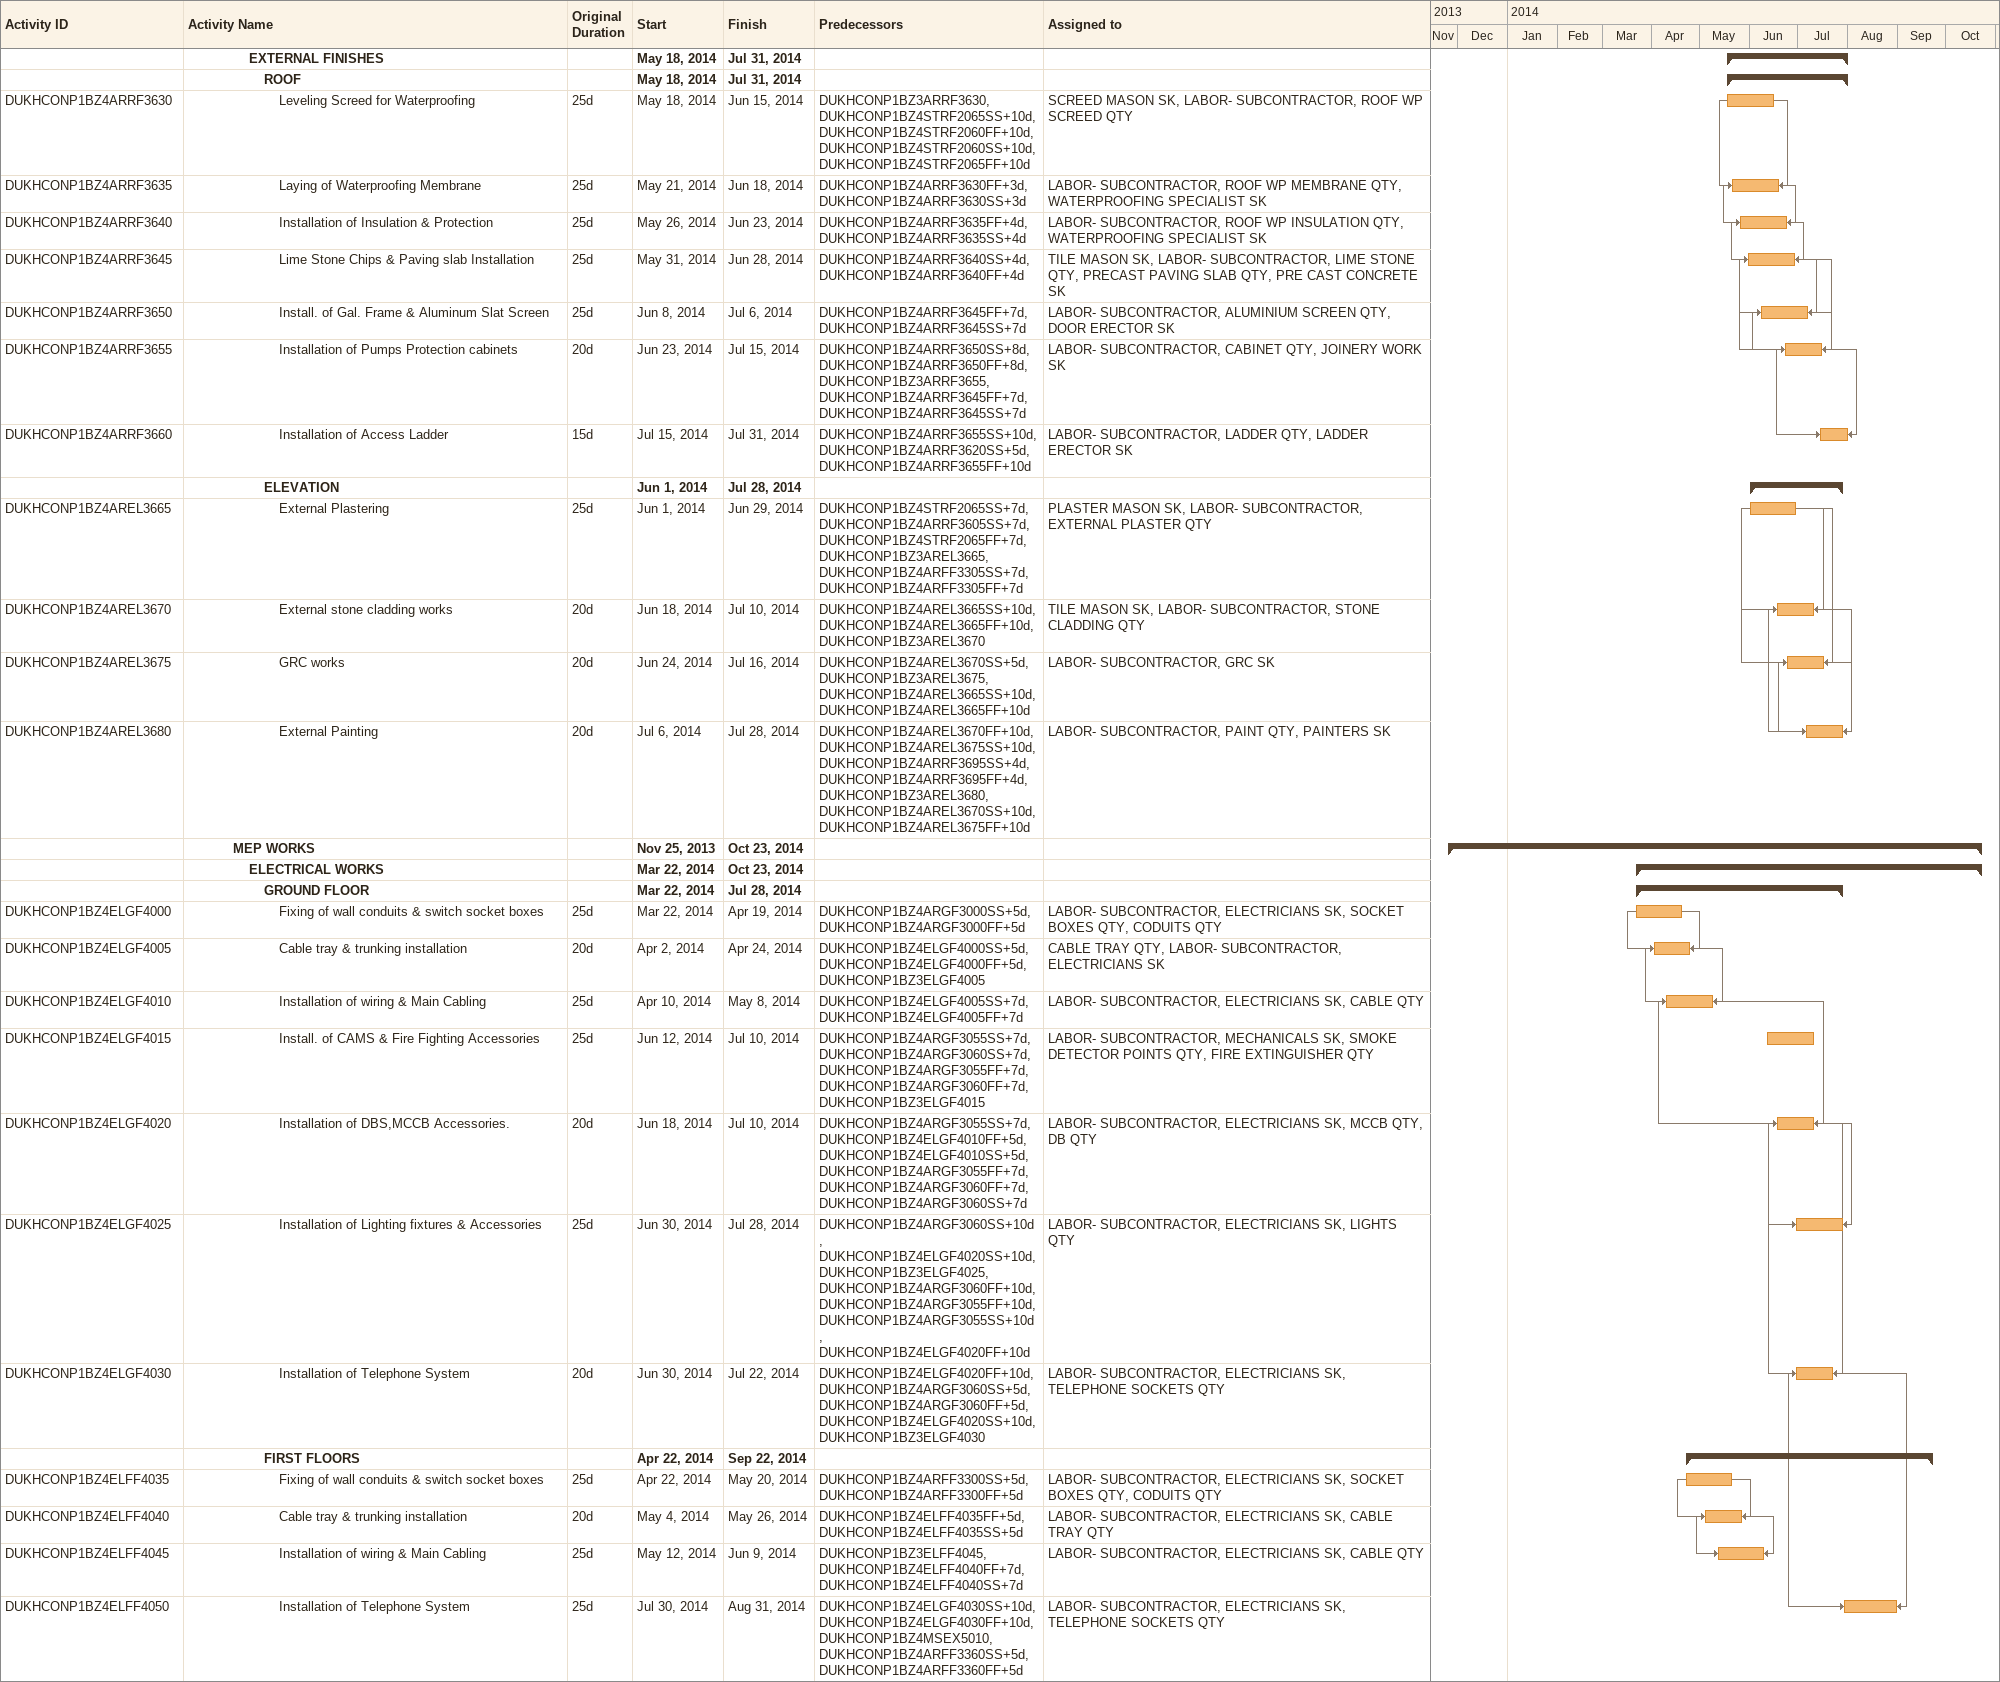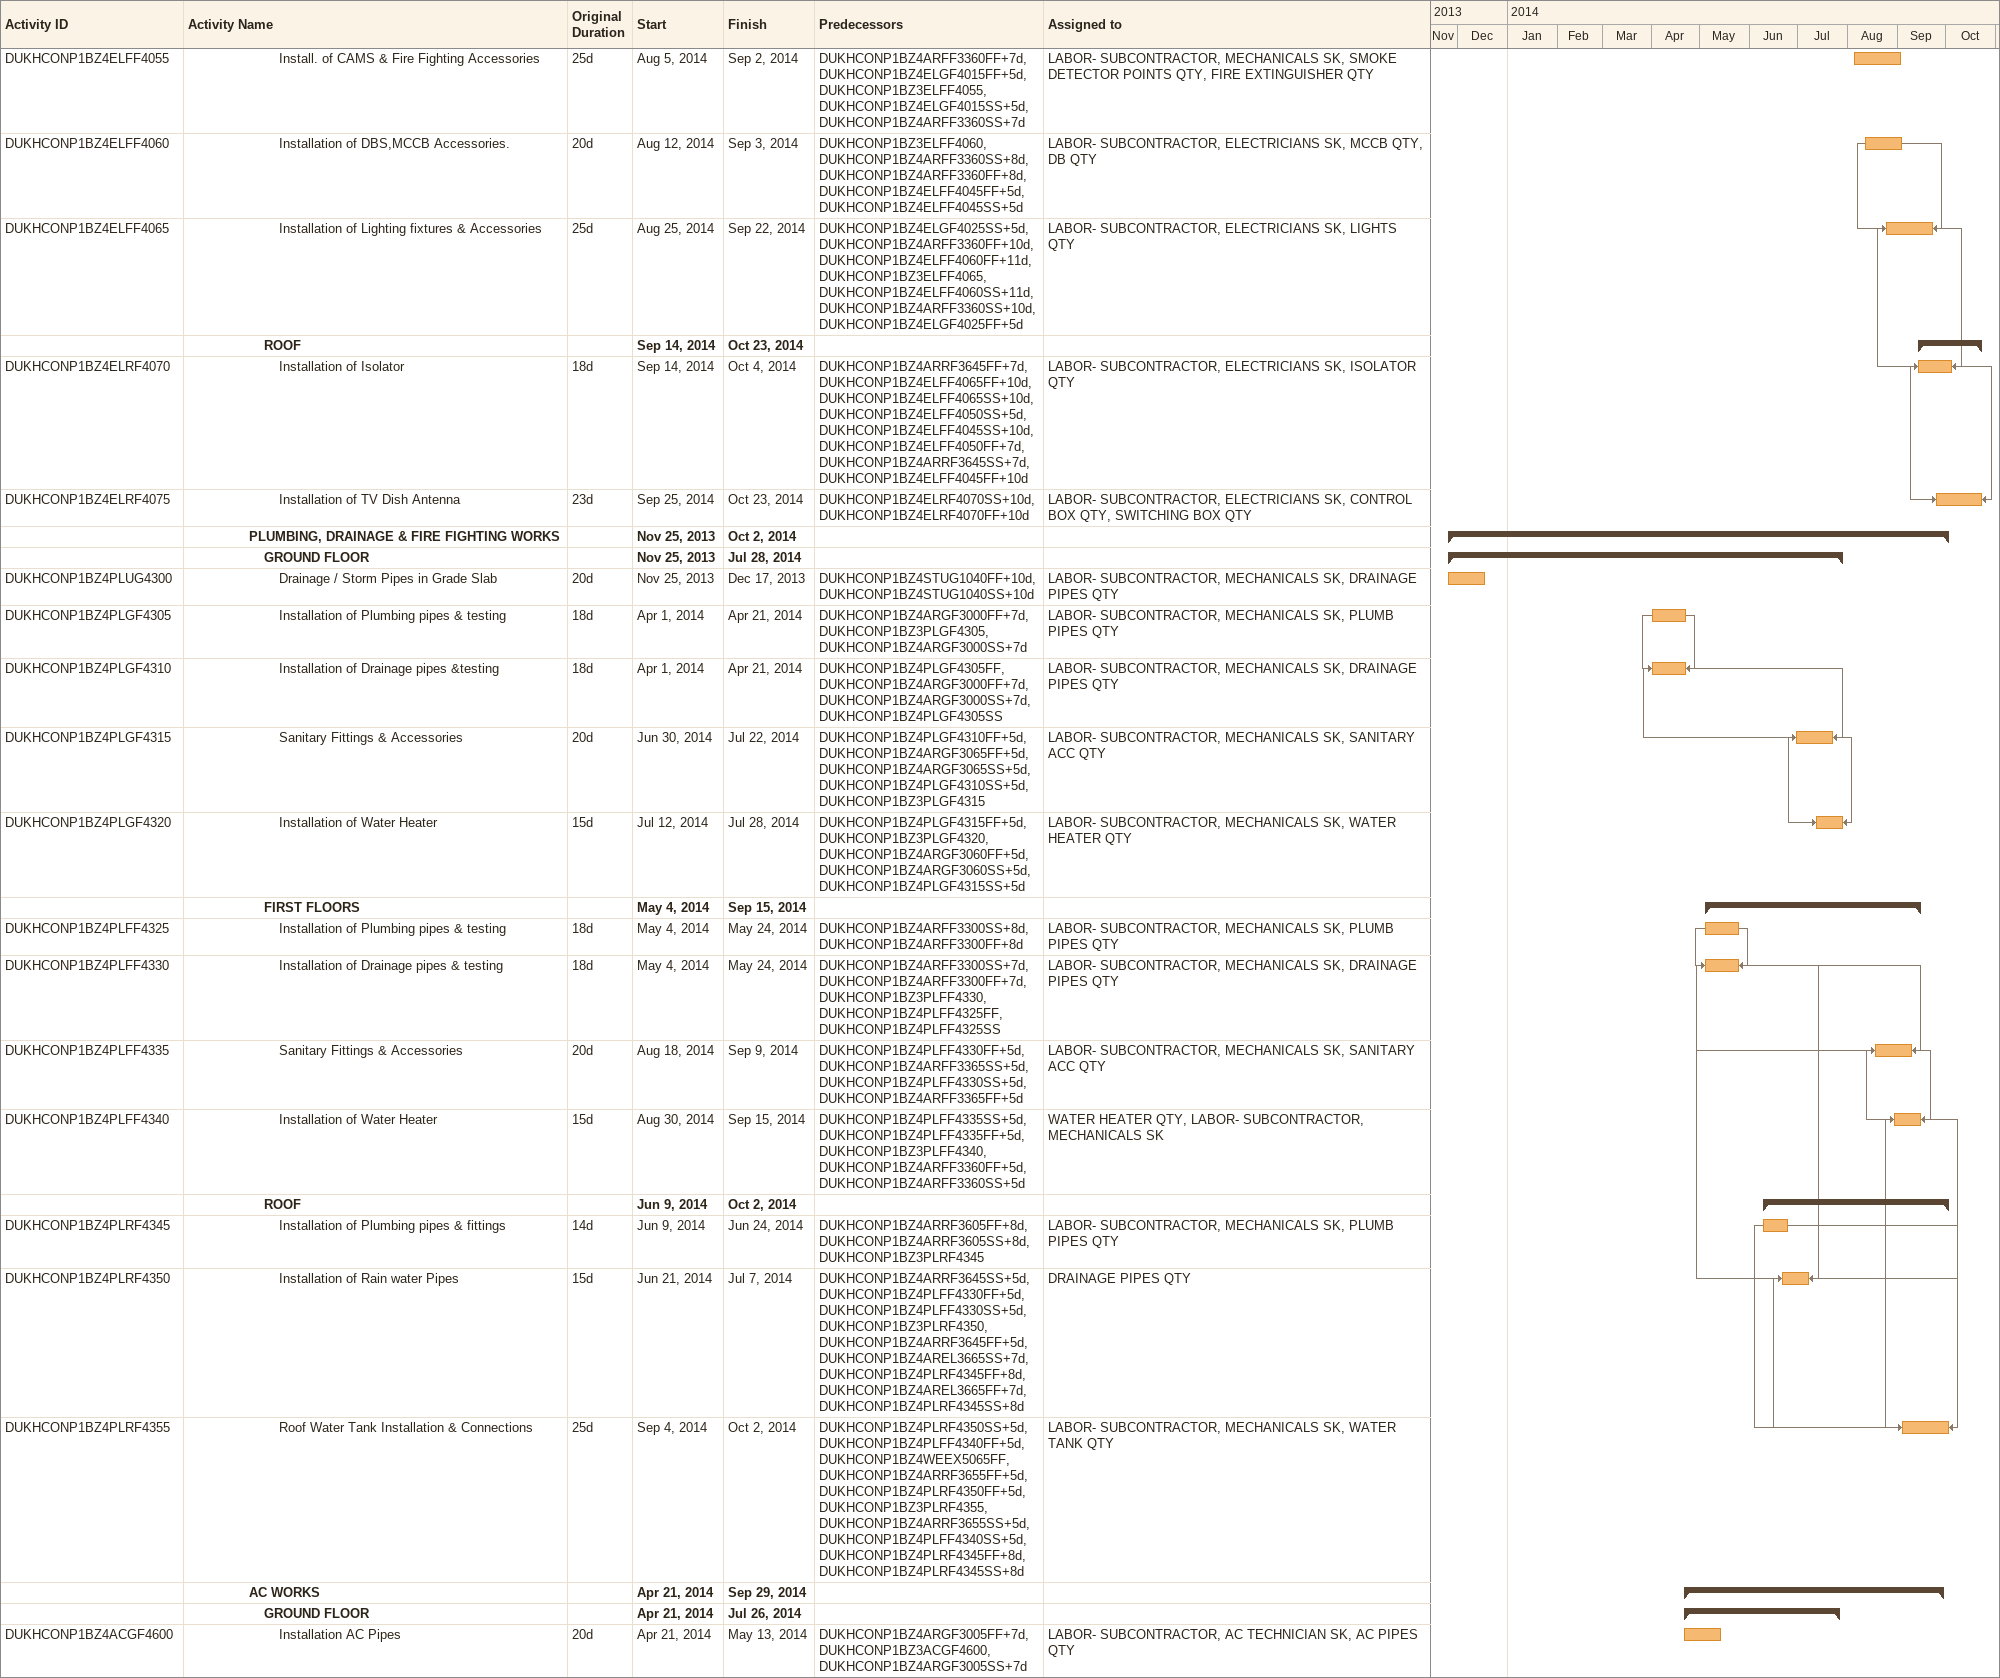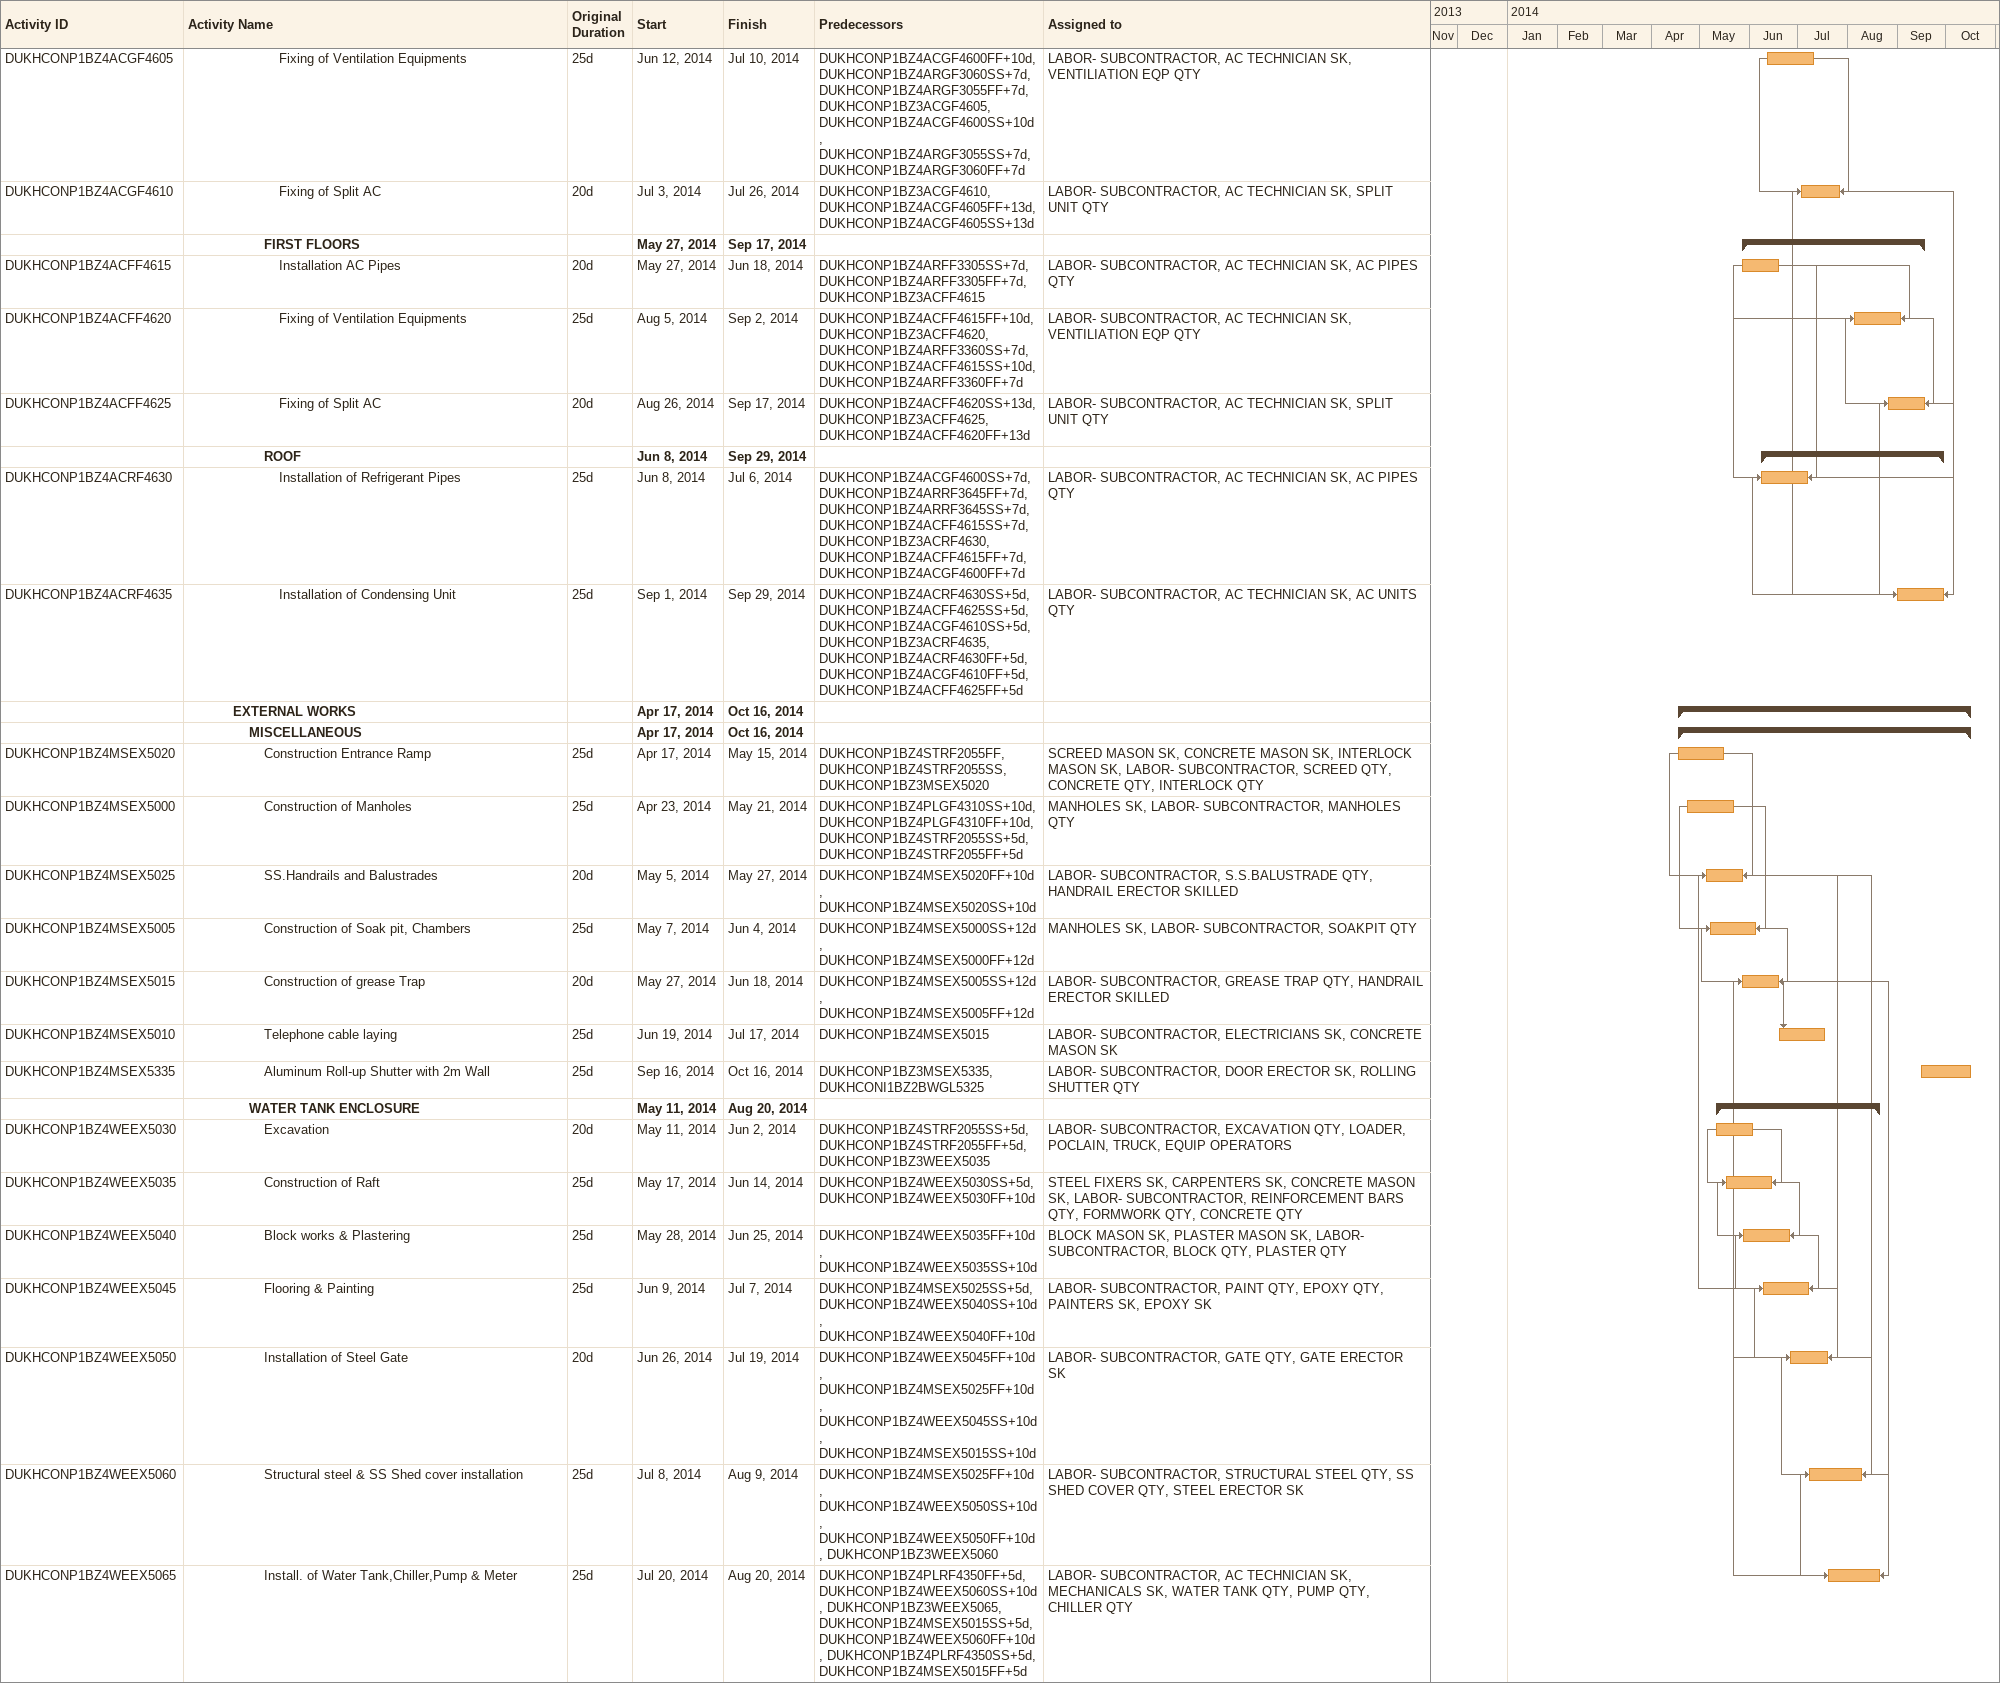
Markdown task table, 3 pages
| ID | Level | Task | Original duration | Start | Finish | Predecessors | Resources |
|---|---|---|---|---|---|---|---|
|  | 5 | **EXTERNAL FINISHES** |  | 2014-05-18 | 2014-07-31 |  |  |
|  | 6 | **ROOF** |  | 2014-05-18 | 2014-07-31 |  |  |
| DUKHCONP1BZ4ARRF3630 | 7 | Leveling Screed for Waterproofing | 25d | 2014-05-18 | 2014-06-15 | DUKHCONP1BZ3ARRF3630, DUKHCONP1BZ4STRF2065SS+10d, DUKHCONP1BZ4STRF2060FF+10d, DUKHCONP1BZ4STRF2060SS+10d, DUKHCONP1BZ4STRF2065FF+10d | SCREED MASON SK, LABOR- SUBCONTRACTOR, ROOF WP SCREED QTY |
| DUKHCONP1BZ4ARRF3635 | 7 | Laying of Waterproofing Membrane | 25d | 2014-05-21 | 2014-06-18 | DUKHCONP1BZ4ARRF3630FF+3d, DUKHCONP1BZ4ARRF3630SS+3d | LABOR- SUBCONTRACTOR, ROOF WP MEMBRANE QTY, WATERPROOFING SPECIALIST SK |
| DUKHCONP1BZ4ARRF3640 | 7 | Installation of Insulation & Protection | 25d | 2014-05-26 | 2014-06-23 | DUKHCONP1BZ4ARRF3635FF+4d, DUKHCONP1BZ4ARRF3635SS+4d | LABOR- SUBCONTRACTOR, ROOF WP INSULATION QTY, WATERPROOFING SPECIALIST SK |
| DUKHCONP1BZ4ARRF3645 | 7 | Lime Stone Chips & Paving slab Installation | 25d | 2014-05-31 | 2014-06-28 | DUKHCONP1BZ4ARRF3640SS+4d, DUKHCONP1BZ4ARRF3640FF+4d | TILE MASON SK, LABOR- SUBCONTRACTOR, LIME STONE QTY, PRECAST PAVING SLAB QTY, PRE CAST CONCRETE SK |
| DUKHCONP1BZ4ARRF3650 | 7 | Install. of Gal. Frame & Aluminum Slat Screen | 25d | 2014-06-08 | 2014-07-06 | DUKHCONP1BZ4ARRF3645FF+7d, DUKHCONP1BZ4ARRF3645SS+7d | LABOR- SUBCONTRACTOR, ALUMINIUM SCREEN QTY, DOOR ERECTOR SK |
| DUKHCONP1BZ4ARRF3655 | 7 | Installation of Pumps Protection cabinets | 20d | 2014-06-23 | 2014-07-15 | DUKHCONP1BZ4ARRF3650SS+8d, DUKHCONP1BZ4ARRF3650FF+8d, DUKHCONP1BZ3ARRF3655, DUKHCONP1BZ4ARRF3645FF+7d, DUKHCONP1BZ4ARRF3645SS+7d | LABOR- SUBCONTRACTOR, CABINET QTY, JOINERY WORK SK |
| DUKHCONP1BZ4ARRF3660 | 7 | Installation of Access Ladder | 15d | 2014-07-15 | 2014-07-31 | DUKHCONP1BZ4ARRF3655SS+10d, DUKHCONP1BZ4ARRF3620SS+5d, DUKHCONP1BZ4ARRF3655FF+10d | LABOR- SUBCONTRACTOR, LADDER QTY, LADDER ERECTOR SK |
|  | 6 | **ELEVATION** |  | 2014-06-01 | 2014-07-28 |  |  |
| DUKHCONP1BZ4AREL3665 | 7 | External Plastering | 25d | 2014-06-01 | 2014-06-29 | DUKHCONP1BZ4STRF2065SS+7d, DUKHCONP1BZ4ARRF3605SS+7d, DUKHCONP1BZ4STRF2065FF+7d, DUKHCONP1BZ3AREL3665, DUKHCONP1BZ4ARFF3305SS+7d, DUKHCONP1BZ4ARFF3305FF+7d | PLASTER MASON SK, LABOR- SUBCONTRACTOR, EXTERNAL PLASTER QTY |
| DUKHCONP1BZ4AREL3670 | 7 | External stone cladding works | 20d | 2014-06-18 | 2014-07-10 | DUKHCONP1BZ4AREL3665SS+10d, DUKHCONP1BZ4AREL3665FF+10d, DUKHCONP1BZ3AREL3670 | TILE MASON SK, LABOR- SUBCONTRACTOR, STONE CLADDING QTY |
| DUKHCONP1BZ4AREL3675 | 7 | GRC works | 20d | 2014-06-24 | 2014-07-16 | DUKHCONP1BZ4AREL3670SS+5d, DUKHCONP1BZ3AREL3675, DUKHCONP1BZ4AREL3665SS+10d, DUKHCONP1BZ4AREL3665FF+10d | LABOR- SUBCONTRACTOR, GRC SK |
| DUKHCONP1BZ4AREL3680 | 7 | External Painting | 20d | 2014-07-06 | 2014-07-28 | DUKHCONP1BZ4AREL3670FF+10d, DUKHCONP1BZ4AREL3675SS+10d, DUKHCONP1BZ4ARRF3695SS+4d, DUKHCONP1BZ4ARRF3695FF+4d, DUKHCONP1BZ3AREL3680, DUKHCONP1BZ4AREL3670SS+10d, DUKHCONP1BZ4AREL3675FF+10d | LABOR- SUBCONTRACTOR, PAINT QTY, PAINTERS SK |
|  | 4 | **MEP WORKS** |  | 2013-11-25 | 2014-10-23 |  |  |
|  | 5 | **ELECTRICAL WORKS** |  | 2014-03-22 | 2014-10-23 |  |  |
|  | 6 | **GROUND FLOOR** |  | 2014-03-22 | 2014-07-28 |  |  |
| DUKHCONP1BZ4ELGF4000 | 7 | Fixing of wall conduits & switch socket boxes | 25d | 2014-03-22 | 2014-04-19 | DUKHCONP1BZ4ARGF3000SS+5d, DUKHCONP1BZ4ARGF3000FF+5d | LABOR- SUBCONTRACTOR, ELECTRICIANS SK, SOCKET BOXES QTY, CODUITS QTY |
| DUKHCONP1BZ4ELGF4005 | 7 | Cable tray & trunking installation | 20d | 2014-04-02 | 2014-04-24 | DUKHCONP1BZ4ELGF4000SS+5d, DUKHCONP1BZ4ELGF4000FF+5d, DUKHCONP1BZ3ELGF4005 | CABLE TRAY QTY, LABOR- SUBCONTRACTOR, ELECTRICIANS SK |
| DUKHCONP1BZ4ELGF4010 | 7 | Installation of wiring & Main Cabling | 25d | 2014-04-10 | 2014-05-08 | DUKHCONP1BZ4ELGF4005SS+7d, DUKHCONP1BZ4ELGF4005FF+7d | LABOR- SUBCONTRACTOR, ELECTRICIANS SK, CABLE QTY |
| DUKHCONP1BZ4ELGF4015 | 7 | Install. of CAMS & Fire Fighting Accessories | 25d | 2014-06-12 | 2014-07-10 | DUKHCONP1BZ4ARGF3055SS+7d, DUKHCONP1BZ4ARGF3060SS+7d, DUKHCONP1BZ4ARGF3055FF+7d, DUKHCONP1BZ4ARGF3060FF+7d, DUKHCONP1BZ3ELGF4015 | LABOR- SUBCONTRACTOR, MECHANICALS SK, SMOKE DETECTOR POINTS QTY, FIRE EXTINGUISHER QTY |
| DUKHCONP1BZ4ELGF4020 | 7 | Installation of DBS,MCCB Accessories. | 20d | 2014-06-18 | 2014-07-10 | DUKHCONP1BZ4ARGF3055SS+7d, DUKHCONP1BZ4ELGF4010FF+5d, DUKHCONP1BZ4ELGF4010SS+5d, DUKHCONP1BZ4ARGF3055FF+7d, DUKHCONP1BZ4ARGF3060FF+7d, DUKHCONP1BZ4ARGF3060SS+7d | LABOR- SUBCONTRACTOR, ELECTRICIANS SK, MCCB QTY, DB QTY |
| DUKHCONP1BZ4ELGF4025 | 7 | Installation of Lighting fixtures & Accessories | 25d | 2014-06-30 | 2014-07-28 | DUKHCONP1BZ4ARGF3060SS+10d, DUKHCONP1BZ4ELGF4020SS+10d, DUKHCONP1BZ3ELGF4025, DUKHCONP1BZ4ARGF3060FF+10d, DUKHCONP1BZ4ARGF3055FF+10d, DUKHCONP1BZ4ARGF3055SS+10d, DUKHCONP1BZ4ELGF4020FF+10d | LABOR- SUBCONTRACTOR, ELECTRICIANS SK, LIGHTS QTY |
| DUKHCONP1BZ4ELGF4030 | 7 | Installation of Telephone System | 20d | 2014-06-30 | 2014-07-22 | DUKHCONP1BZ4ELGF4020FF+10d, DUKHCONP1BZ4ARGF3060SS+5d, DUKHCONP1BZ4ARGF3060FF+5d, DUKHCONP1BZ4ELGF4020SS+10d, DUKHCONP1BZ3ELGF4030 | LABOR- SUBCONTRACTOR, ELECTRICIANS SK, TELEPHONE SOCKETS QTY |
|  | 6 | **FIRST FLOORS** |  | 2014-04-22 | 2014-09-22 |  |  |
| DUKHCONP1BZ4ELFF4035 | 7 | Fixing of wall conduits & switch socket boxes | 25d | 2014-04-22 | 2014-05-20 | DUKHCONP1BZ4ARFF3300SS+5d, DUKHCONP1BZ4ARFF3300FF+5d | LABOR- SUBCONTRACTOR, ELECTRICIANS SK, SOCKET BOXES QTY, CODUITS QTY |
| DUKHCONP1BZ4ELFF4040 | 7 | Cable tray & trunking installation | 20d | 2014-05-04 | 2014-05-26 | DUKHCONP1BZ4ELFF4035FF+5d, DUKHCONP1BZ4ELFF4035SS+5d | LABOR- SUBCONTRACTOR, ELECTRICIANS SK, CABLE TRAY QTY |
| DUKHCONP1BZ4ELFF4045 | 7 | Installation of wiring & Main Cabling | 25d | 2014-05-12 | 2014-06-09 | DUKHCONP1BZ3ELFF4045, DUKHCONP1BZ4ELFF4040FF+7d, DUKHCONP1BZ4ELFF4040SS+7d | LABOR- SUBCONTRACTOR, ELECTRICIANS SK, CABLE QTY |
| DUKHCONP1BZ4ELFF4050 | 7 | Installation of Telephone System | 25d | 2014-07-30 | 2014-08-31 | DUKHCONP1BZ4ELGF4030SS+10d, DUKHCONP1BZ4ELGF4030FF+10d, DUKHCONP1BZ4MSEX5010, DUKHCONP1BZ4ARFF3360SS+5d, DUKHCONP1BZ4ARFF3360FF+5d | LABOR- SUBCONTRACTOR, ELECTRICIANS SK, TELEPHONE SOCKETS QTY |
| DUKHCONP1BZ4ELFF4055 | 7 | Install. of CAMS & Fire Fighting Accessories | 25d | 2014-08-05 | 2014-09-02 | DUKHCONP1BZ4ARFF3360FF+7d, DUKHCONP1BZ4ELGF4015FF+5d, DUKHCONP1BZ3ELFF4055, DUKHCONP1BZ4ELGF4015SS+5d, DUKHCONP1BZ4ARFF3360SS+7d | LABOR- SUBCONTRACTOR, MECHANICALS SK, SMOKE DETECTOR POINTS QTY, FIRE EXTINGUISHER QTY |
| DUKHCONP1BZ4ELFF4060 | 7 | Installation of DBS,MCCB Accessories. | 20d | 2014-08-12 | 2014-09-03 | DUKHCONP1BZ3ELFF4060, DUKHCONP1BZ4ARFF3360SS+8d, DUKHCONP1BZ4ARFF3360FF+8d, DUKHCONP1BZ4ELFF4045FF+5d, DUKHCONP1BZ4ELFF4045SS+5d | LABOR- SUBCONTRACTOR, ELECTRICIANS SK, MCCB QTY, DB QTY |
| DUKHCONP1BZ4ELFF4065 | 7 | Installation of Lighting fixtures & Accessories | 25d | 2014-08-25 | 2014-09-22 | DUKHCONP1BZ4ELGF4025SS+5d, DUKHCONP1BZ4ARFF3360FF+10d, DUKHCONP1BZ4ELFF4060FF+11d, DUKHCONP1BZ3ELFF4065, DUKHCONP1BZ4ELFF4060SS+11d, DUKHCONP1BZ4ARFF3360SS+10d, DUKHCONP1BZ4ELGF4025FF+5d | LABOR- SUBCONTRACTOR, ELECTRICIANS SK, LIGHTS QTY |
|  | 6 | **ROOF** |  | 2014-09-14 | 2014-10-23 |  |  |
| DUKHCONP1BZ4ELRF4070 | 7 | Installation of Isolator | 18d | 2014-09-14 | 2014-10-04 | DUKHCONP1BZ4ARRF3645FF+7d, DUKHCONP1BZ4ELFF4065FF+10d, DUKHCONP1BZ4ELFF4065SS+10d, DUKHCONP1BZ4ELFF4050SS+5d, DUKHCONP1BZ4ELFF4045SS+10d, DUKHCONP1BZ4ELFF4050FF+7d, DUKHCONP1BZ4ARRF3645SS+7d, DUKHCONP1BZ4ELFF4045FF+10d | LABOR- SUBCONTRACTOR, ELECTRICIANS SK, ISOLATOR QTY |
| DUKHCONP1BZ4ELRF4075 | 7 | Installation of TV Dish Antenna | 23d | 2014-09-25 | 2014-10-23 | DUKHCONP1BZ4ELRF4070SS+10d, DUKHCONP1BZ4ELRF4070FF+10d | LABOR- SUBCONTRACTOR, ELECTRICIANS SK, CONTROL BOX QTY, SWITCHING BOX QTY |
|  | 5 | **PLUMBING, DRAINAGE & FIRE FIGHTING WORKS** |  | 2013-11-25 | 2014-10-02 |  |  |
|  | 6 | **GROUND FLOOR** |  | 2013-11-25 | 2014-07-28 |  |  |
| DUKHCONP1BZ4PLUG4300 | 7 | Drainage / Storm Pipes in Grade Slab | 20d | 2013-11-25 | 2013-12-17 | DUKHCONP1BZ4STUG1040FF+10d, DUKHCONP1BZ4STUG1040SS+10d | LABOR- SUBCONTRACTOR, MECHANICALS SK, DRAINAGE PIPES QTY |
| DUKHCONP1BZ4PLGF4305 | 7 | Installation of Plumbing pipes & testing | 18d | 2014-04-01 | 2014-04-21 | DUKHCONP1BZ4ARGF3000FF+7d, DUKHCONP1BZ3PLGF4305, DUKHCONP1BZ4ARGF3000SS+7d | LABOR- SUBCONTRACTOR, MECHANICALS SK, PLUMB PIPES QTY |
| DUKHCONP1BZ4PLGF4310 | 7 | Installation of Drainage pipes &testing | 18d | 2014-04-01 | 2014-04-21 | DUKHCONP1BZ4PLGF4305FF, DUKHCONP1BZ4ARGF3000FF+7d, DUKHCONP1BZ4ARGF3000SS+7d, DUKHCONP1BZ4PLGF4305SS | LABOR- SUBCONTRACTOR, MECHANICALS SK, DRAINAGE PIPES QTY |
| DUKHCONP1BZ4PLGF4315 | 7 | Sanitary Fittings & Accessories | 20d | 2014-06-30 | 2014-07-22 | DUKHCONP1BZ4PLGF4310FF+5d, DUKHCONP1BZ4ARGF3065FF+5d, DUKHCONP1BZ4ARGF3065SS+5d, DUKHCONP1BZ4PLGF4310SS+5d, DUKHCONP1BZ3PLGF4315 | LABOR- SUBCONTRACTOR, MECHANICALS SK, SANITARY ACC QTY |
| DUKHCONP1BZ4PLGF4320 | 7 | Installation of Water Heater | 15d | 2014-07-12 | 2014-07-28 | DUKHCONP1BZ4PLGF4315FF+5d, DUKHCONP1BZ3PLGF4320, DUKHCONP1BZ4ARGF3060FF+5d, DUKHCONP1BZ4ARGF3060SS+5d, DUKHCONP1BZ4PLGF4315SS+5d | LABOR- SUBCONTRACTOR, MECHANICALS SK, WATER HEATER QTY |
|  | 6 | **FIRST FLOORS** |  | 2014-05-04 | 2014-09-15 |  |  |
| DUKHCONP1BZ4PLFF4325 | 7 | Installation of Plumbing pipes & testing | 18d | 2014-05-04 | 2014-05-24 | DUKHCONP1BZ4ARFF3300SS+8d, DUKHCONP1BZ4ARFF3300FF+8d | LABOR- SUBCONTRACTOR, MECHANICALS SK, PLUMB PIPES QTY |
| DUKHCONP1BZ4PLFF4330 | 7 | Installation of Drainage pipes & testing | 18d | 2014-05-04 | 2014-05-24 | DUKHCONP1BZ4ARFF3300SS+7d, DUKHCONP1BZ4ARFF3300FF+7d, DUKHCONP1BZ3PLFF4330, DUKHCONP1BZ4PLFF4325FF, DUKHCONP1BZ4PLFF4325SS | LABOR- SUBCONTRACTOR, MECHANICALS SK, DRAINAGE PIPES QTY |
| DUKHCONP1BZ4PLFF4335 | 7 | Sanitary Fittings & Accessories | 20d | 2014-08-18 | 2014-09-09 | DUKHCONP1BZ4PLFF4330FF+5d, DUKHCONP1BZ4ARFF3365SS+5d, DUKHCONP1BZ4PLFF4330SS+5d, DUKHCONP1BZ4ARFF3365FF+5d | LABOR- SUBCONTRACTOR, MECHANICALS SK, SANITARY ACC QTY |
| DUKHCONP1BZ4PLFF4340 | 7 | Installation of Water Heater | 15d | 2014-08-30 | 2014-09-15 | DUKHCONP1BZ4PLFF4335SS+5d, DUKHCONP1BZ4PLFF4335FF+5d, DUKHCONP1BZ3PLFF4340, DUKHCONP1BZ4ARFF3360FF+5d, DUKHCONP1BZ4ARFF3360SS+5d | WATER HEATER QTY, LABOR- SUBCONTRACTOR, MECHANICALS SK |
|  | 6 | **ROOF** |  | 2014-06-09 | 2014-10-02 |  |  |
| DUKHCONP1BZ4PLRF4345 | 7 | Installation of Plumbing pipes & fittings | 14d | 2014-06-09 | 2014-06-24 | DUKHCONP1BZ4ARRF3605FF+8d, DUKHCONP1BZ4ARRF3605SS+8d, DUKHCONP1BZ3PLRF4345 | LABOR- SUBCONTRACTOR, MECHANICALS SK, PLUMB PIPES QTY |
| DUKHCONP1BZ4PLRF4350 | 7 | Installation of Rain water Pipes | 15d | 2014-06-21 | 2014-07-07 | DUKHCONP1BZ4ARRF3645SS+5d, DUKHCONP1BZ4PLFF4330FF+5d, DUKHCONP1BZ4PLFF4330SS+5d, DUKHCONP1BZ3PLRF4350, DUKHCONP1BZ4ARRF3645FF+5d, DUKHCONP1BZ4AREL3665SS+7d, DUKHCONP1BZ4PLRF4345FF+8d, DUKHCONP1BZ4AREL3665FF+7d, DUKHCONP1BZ4PLRF4345SS+8d | DRAINAGE PIPES QTY |
| DUKHCONP1BZ4PLRF4355 | 7 | Roof Water Tank Installation & Connections | 25d | 2014-09-04 | 2014-10-02 | DUKHCONP1BZ4PLRF4350SS+5d, DUKHCONP1BZ4PLFF4340FF+5d, DUKHCONP1BZ4WEEX5065FF, DUKHCONP1BZ4ARRF3655FF+5d, DUKHCONP1BZ4PLRF4350FF+5d, DUKHCONP1BZ3PLRF4355, DUKHCONP1BZ4ARRF3655SS+5d, DUKHCONP1BZ4PLFF4340SS+5d, DUKHCONP1BZ4PLRF4345FF+8d, DUKHCONP1BZ4PLRF4345SS+8d | LABOR- SUBCONTRACTOR, MECHANICALS SK, WATER TANK QTY |
|  | 5 | **AC WORKS** |  | 2014-04-21 | 2014-09-29 |  |  |
|  | 6 | **GROUND FLOOR** |  | 2014-04-21 | 2014-07-26 |  |  |
| DUKHCONP1BZ4ACGF4600 | 7 | Installation AC Pipes | 20d | 2014-04-21 | 2014-05-13 | DUKHCONP1BZ4ARGF3005FF+7d, DUKHCONP1BZ3ACGF4600, DUKHCONP1BZ4ARGF3005SS+7d | LABOR- SUBCONTRACTOR, AC TECHNICIAN SK, AC PIPES QTY |
| DUKHCONP1BZ4ACGF4605 | 7 | Fixing of Ventilation Equipments | 25d | 2014-06-12 | 2014-07-10 | DUKHCONP1BZ4ACGF4600FF+10d, DUKHCONP1BZ4ARGF3060SS+7d, DUKHCONP1BZ4ARGF3055FF+7d, DUKHCONP1BZ3ACGF4605, DUKHCONP1BZ4ACGF4600SS+10d, DUKHCONP1BZ4ARGF3055SS+7d, DUKHCONP1BZ4ARGF3060FF+7d | LABOR- SUBCONTRACTOR, AC TECHNICIAN SK, VENTILIATION EQP QTY |
| DUKHCONP1BZ4ACGF4610 | 7 | Fixing of Split AC | 20d | 2014-07-03 | 2014-07-26 | DUKHCONP1BZ3ACGF4610, DUKHCONP1BZ4ACGF4605FF+13d, DUKHCONP1BZ4ACGF4605SS+13d | LABOR- SUBCONTRACTOR, AC TECHNICIAN SK, SPLIT UNIT QTY |
|  | 6 | **FIRST FLOORS** |  | 2014-05-27 | 2014-09-17 |  |  |
| DUKHCONP1BZ4ACFF4615 | 7 | Installation AC Pipes | 20d | 2014-05-27 | 2014-06-18 | DUKHCONP1BZ4ARFF3305SS+7d, DUKHCONP1BZ4ARFF3305FF+7d, DUKHCONP1BZ3ACFF4615 | LABOR- SUBCONTRACTOR, AC TECHNICIAN SK, AC PIPES QTY |
| DUKHCONP1BZ4ACFF4620 | 7 | Fixing of Ventilation Equipments | 25d | 2014-08-05 | 2014-09-02 | DUKHCONP1BZ4ACFF4615FF+10d, DUKHCONP1BZ3ACFF4620, DUKHCONP1BZ4ARFF3360SS+7d, DUKHCONP1BZ4ACFF4615SS+10d, DUKHCONP1BZ4ARFF3360FF+7d | LABOR- SUBCONTRACTOR, AC TECHNICIAN SK, VENTILIATION EQP QTY |
| DUKHCONP1BZ4ACFF4625 | 7 | Fixing of Split AC | 20d | 2014-08-26 | 2014-09-17 | DUKHCONP1BZ4ACFF4620SS+13d, DUKHCONP1BZ3ACFF4625, DUKHCONP1BZ4ACFF4620FF+13d | LABOR- SUBCONTRACTOR, AC TECHNICIAN SK, SPLIT UNIT QTY |
|  | 6 | **ROOF** |  | 2014-06-08 | 2014-09-29 |  |  |
| DUKHCONP1BZ4ACRF4630 | 7 | Installation of Refrigerant Pipes | 25d | 2014-06-08 | 2014-07-06 | DUKHCONP1BZ4ACGF4600SS+7d, DUKHCONP1BZ4ARRF3645FF+7d, DUKHCONP1BZ4ARRF3645SS+7d, DUKHCONP1BZ4ACFF4615SS+7d, DUKHCONP1BZ3ACRF4630, DUKHCONP1BZ4ACFF4615FF+7d, DUKHCONP1BZ4ACGF4600FF+7d | LABOR- SUBCONTRACTOR, AC TECHNICIAN SK, AC PIPES QTY |
| DUKHCONP1BZ4ACRF4635 | 7 | Installation of Condensing Unit | 25d | 2014-09-01 | 2014-09-29 | DUKHCONP1BZ4ACRF4630SS+5d, DUKHCONP1BZ4ACFF4625SS+5d, DUKHCONP1BZ4ACGF4610SS+5d, DUKHCONP1BZ3ACRF4635, DUKHCONP1BZ4ACRF4630FF+5d, DUKHCONP1BZ4ACGF4610FF+5d, DUKHCONP1BZ4ACFF4625FF+5d | LABOR- SUBCONTRACTOR, AC TECHNICIAN SK, AC UNITS QTY |
|  | 4 | **EXTERNAL WORKS** |  | 2014-04-17 | 2014-10-16 |  |  |
|  | 5 | **MISCELLANEOUS** |  | 2014-04-17 | 2014-10-16 |  |  |
| DUKHCONP1BZ4MSEX5020 | 6 | Construction Entrance Ramp | 25d | 2014-04-17 | 2014-05-15 | DUKHCONP1BZ4STRF2055FF, DUKHCONP1BZ4STRF2055SS, DUKHCONP1BZ3MSEX5020 | SCREED MASON SK, CONCRETE MASON SK, INTERLOCK MASON SK, LABOR- SUBCONTRACTOR, SCREED QTY, CONCRETE QTY, INTERLOCK QTY |
| DUKHCONP1BZ4MSEX5000 | 6 | Construction of Manholes | 25d | 2014-04-23 | 2014-05-21 | DUKHCONP1BZ4PLGF4310SS+10d, DUKHCONP1BZ4PLGF4310FF+10d, DUKHCONP1BZ4STRF2055SS+5d, DUKHCONP1BZ4STRF2055FF+5d | MANHOLES SK, LABOR- SUBCONTRACTOR, MANHOLES QTY |
| DUKHCONP1BZ4MSEX5025 | 6 | SS.Handrails and Balustrades | 20d | 2014-05-05 | 2014-05-27 | DUKHCONP1BZ4MSEX5020FF+10d, DUKHCONP1BZ4MSEX5020SS+10d | LABOR- SUBCONTRACTOR, S.S.BALUSTRADE QTY, HANDRAIL ERECTOR SKILLED |
| DUKHCONP1BZ4MSEX5005 | 6 | Construction of Soak pit, Chambers | 25d | 2014-05-07 | 2014-06-04 | DUKHCONP1BZ4MSEX5000SS+12d, DUKHCONP1BZ4MSEX5000FF+12d | MANHOLES SK, LABOR- SUBCONTRACTOR, SOAKPIT QTY |
| DUKHCONP1BZ4MSEX5015 | 6 | Construction of grease Trap | 20d | 2014-05-27 | 2014-06-18 | DUKHCONP1BZ4MSEX5005SS+12d, DUKHCONP1BZ4MSEX5005FF+12d | LABOR- SUBCONTRACTOR, GREASE TRAP QTY, HANDRAIL ERECTOR SKILLED |
| DUKHCONP1BZ4MSEX5010 | 6 | Telephone cable laying | 25d | 2014-06-19 | 2014-07-17 | DUKHCONP1BZ4MSEX5015 | LABOR- SUBCONTRACTOR, ELECTRICIANS SK, CONCRETE MASON SK |
| DUKHCONP1BZ4MSEX5335 | 6 | Aluminum Roll-up Shutter with 2m Wall | 25d | 2014-09-16 | 2014-10-16 | DUKHCONP1BZ3MSEX5335, DUKHCONI1BZ2BWGL5325 | LABOR- SUBCONTRACTOR, DOOR ERECTOR SK, ROLLING SHUTTER QTY |
|  | 5 | **WATER TANK ENCLOSURE** |  | 2014-05-11 | 2014-08-20 |  |  |
| DUKHCONP1BZ4WEEX5030 | 6 | Excavation | 20d | 2014-05-11 | 2014-06-02 | DUKHCONP1BZ4STRF2055SS+5d, DUKHCONP1BZ4STRF2055FF+5d, DUKHCONP1BZ3WEEX5035 | LABOR- SUBCONTRACTOR, EXCAVATION QTY, LOADER, POCLAIN, TRUCK, EQUIP OPERATORS |
| DUKHCONP1BZ4WEEX5035 | 6 | Construction of Raft | 25d | 2014-05-17 | 2014-06-14 | DUKHCONP1BZ4WEEX5030SS+5d, DUKHCONP1BZ4WEEX5030FF+10d | STEEL FIXERS SK, CARPENTERS SK, CONCRETE MASON SK, LABOR- SUBCONTRACTOR, REINFORCEMENT BARS QTY, FORMWORK QTY, CONCRETE QTY |
| DUKHCONP1BZ4WEEX5040 | 6 | Block works & Plastering | 25d | 2014-05-28 | 2014-06-25 | DUKHCONP1BZ4WEEX5035FF+10d, DUKHCONP1BZ4WEEX5035SS+10d | BLOCK MASON SK, PLASTER MASON SK, LABOR- SUBCONTRACTOR, BLOCK QTY, PLASTER QTY |
| DUKHCONP1BZ4WEEX5045 | 6 | Flooring & Painting | 25d | 2014-06-09 | 2014-07-07 | DUKHCONP1BZ4MSEX5025SS+5d, DUKHCONP1BZ4WEEX5040SS+10d, DUKHCONP1BZ4WEEX5040FF+10d | LABOR- SUBCONTRACTOR, PAINT QTY, EPOXY QTY, PAINTERS SK, EPOXY SK |
| DUKHCONP1BZ4WEEX5050 | 6 | Installation of Steel Gate | 20d | 2014-06-26 | 2014-07-19 | DUKHCONP1BZ4WEEX5045FF+10d, DUKHCONP1BZ4MSEX5025FF+10d, DUKHCONP1BZ4WEEX5045SS+10d, DUKHCONP1BZ4MSEX5015SS+10d | LABOR- SUBCONTRACTOR, GATE QTY, GATE ERECTOR SK |
| DUKHCONP1BZ4WEEX5060 | 6 | Structural steel & SS Shed cover installation | 25d | 2014-07-08 | 2014-08-09 | DUKHCONP1BZ4MSEX5025FF+10d, DUKHCONP1BZ4WEEX5050SS+10d, DUKHCONP1BZ4WEEX5050FF+10d, DUKHCONP1BZ3WEEX5060 | LABOR- SUBCONTRACTOR, STRUCTURAL STEEL QTY, SS SHED COVER QTY, STEEL ERECTOR SK |
| DUKHCONP1BZ4WEEX5065 | 6 | Install. of Water Tank,Chiller,Pump & Meter | 25d | 2014-07-20 | 2014-08-20 | DUKHCONP1BZ4PLRF4350FF+5d, DUKHCONP1BZ4WEEX5060SS+10d, DUKHCONP1BZ3WEEX5065, DUKHCONP1BZ4MSEX5015SS+5d, DUKHCONP1BZ4WEEX5060FF+10d, DUKHCONP1BZ4PLRF4350SS+5d, DUKHCONP1BZ4MSEX5015FF+5d | LABOR- SUBCONTRACTOR, AC TECHNICIAN SK, MECHANICALS SK, WATER TANK QTY, PUMP QTY, CHILLER QTY |
